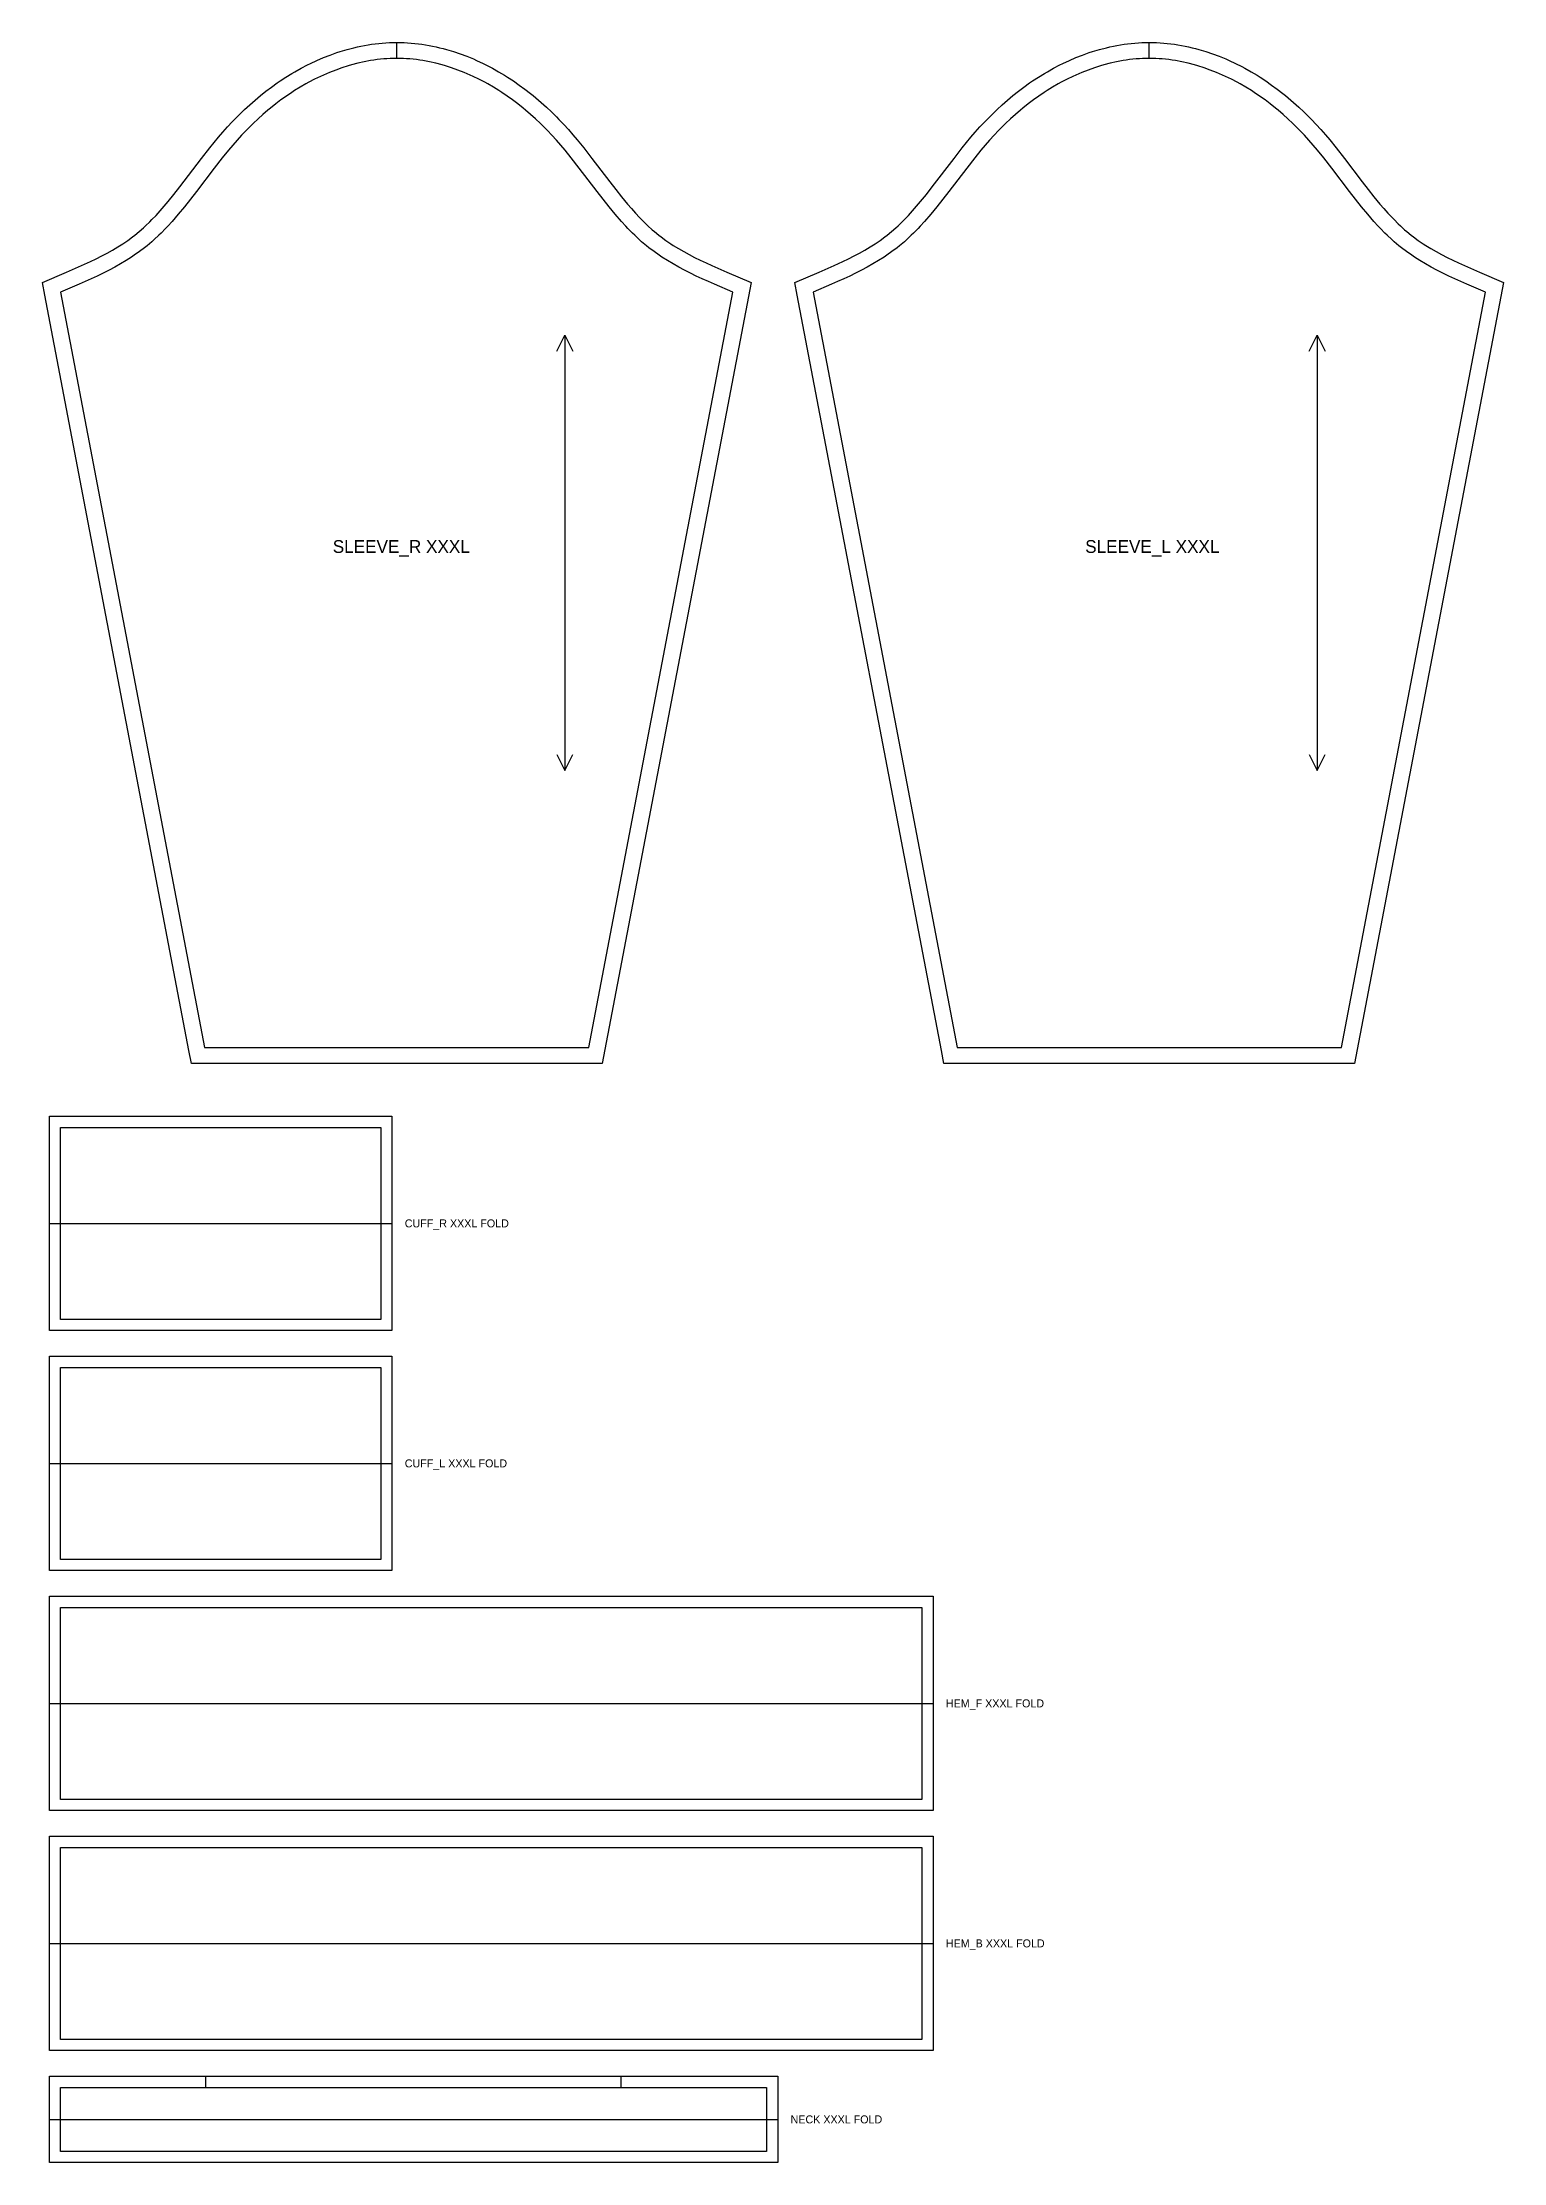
# Model space of a CAD drawing. Extents: x 24 to 1335, y 28 to 2055.
# Drawn here: x 24 to 936, y 28 to 1353 of the extents above; entities that cross this region are included whole.
import ezdxf

# ---------------------------------------------------------------- set-up
doc = ezdxf.new("R2010")
doc.units = 0
for name, color, linetype in [('CUT', 7, 'CONTINUOUS'), ('FOLD', 6, 'CONTINUOUS'), ('GRAIN', 3, 'CONTINUOUS'), ('NOTCH', 1, 'CONTINUOUS'), ('SEW', 5, 'CONTINUOUS'), ('TEXT', 2, 'CONTINUOUS')]:
    doc.layers.add(name, color=color, linetype=linetype)

msp = doc.modelspace()

# ---------------------------------------------------------------- linework, layer by layer
at = {"layer": 'CUT'}
for points in [[(25.177, 1195.127), (23.665, 1203.059), (38.761, 1209.466), (44.417, 1211.923), (48.131, 1213.581), (53.602, 1216.117), (57.173, 1217.85), (60.674, 1219.625), (64.099, 1221.449), (67.442, 1223.327), (70.697, 1225.265), (73.857, 1227.271), (76.919, 1229.349), (79.877, 1231.507), (81.317, 1232.619), (84.087, 1234.881), (86.798, 1237.257), (88.133, 1238.486), (90.766, 1241.022), (92.066, 1242.328), (94.634, 1245.011), (95.904, 1246.387), (98.42, 1249.204), (102.144, 1253.579), (105.825, 1258.112), (109.484, 1262.779), (123.06, 1280.62), (128.217, 1287.218), (130.87, 1290.505), (133.585, 1293.774), (136.368, 1297.015), (139.25, 1300.244), (142.225, 1303.443), (143.739, 1305.019), (146.819, 1308.122), (149.968, 1311.158), (153.186, 1314.122), (156.473, 1317.01), (159.829, 1319.82), (163.255, 1322.547), (166.749, 1325.188), (170.312, 1327.738), (172.119, 1328.979), (175.785, 1331.386), (179.519, 1333.694), (181.412, 1334.808), (185.248, 1336.958), (189.152, 1338.997), (191.129, 1339.974), (195.134, 1341.84), (199.204, 1343.586), (203.334, 1345.204), (207.525, 1346.691), (209.643, 1347.384), (213.919, 1348.663), (218.245, 1349.795), (220.426, 1350.304), (222.618, 1350.774), (224.82, 1351.203), (227.032, 1351.591), (229.253, 1351.937), (231.483, 1352.24), (233.72, 1352.499), (235.965, 1352.712), (238.216, 1352.881), (240.472, 1353.002), (242.734, 1353.075), (245, 1353.1), (247.266, 1353.075), (249.528, 1353.002), (251.784, 1352.881), (254.035, 1352.712), (256.28, 1352.499), (258.517, 1352.24), (260.747, 1351.937), (262.968, 1351.591), (265.18, 1351.203), (267.382, 1350.774), (269.574, 1350.304), (271.755, 1349.795), (273.924, 1349.248), (276.081, 1348.663), (280.357, 1347.384), (284.578, 1345.964), (288.739, 1344.411), (292.839, 1342.728), (294.866, 1341.84), (298.871, 1339.974), (302.808, 1337.992), (304.752, 1336.958), (308.588, 1334.808), (312.356, 1332.553), (314.215, 1331.386), (317.881, 1328.979), (321.478, 1326.475), (325.007, 1323.879), (328.467, 1321.194), (330.171, 1319.82), (333.527, 1317.01), (336.814, 1314.122), (338.432, 1312.649), (341.615, 1309.649), (344.73, 1306.579), (346.261, 1305.019), (349.271, 1301.851), (352.211, 1298.623), (355.032, 1295.398), (357.78, 1292.142), (361.783, 1287.218), (366.94, 1280.62), (378.079, 1265.952), (381.734, 1261.21), (385.398, 1256.585), (389.092, 1252.102), (391.58, 1249.204), (394.096, 1246.387), (396.645, 1243.658), (397.934, 1242.328), (400.544, 1239.741), (401.867, 1238.486), (404.55, 1236.056), (405.913, 1234.881), (408.683, 1232.619), (410.123, 1231.507), (413.081, 1229.349), (416.143, 1227.271), (417.711, 1226.259), (420.919, 1224.288), (424.219, 1222.38), (427.604, 1220.531), (431.068, 1218.732), (434.604, 1216.979), (438.207, 1215.264), (441.869, 1213.581), (445.583, 1211.923), (451.239, 1209.466), (466.335, 1203.059), (373.273, 715), (116.727, 715), (115.177, 723.127)], [(495.177, 1195.127), (493.665, 1203.059), (508.761, 1209.466), (514.417, 1211.923), (518.131, 1213.581), (523.602, 1216.117), (527.173, 1217.85), (530.674, 1219.625), (534.099, 1221.449), (537.442, 1223.327), (540.697, 1225.265), (543.857, 1227.271), (546.919, 1229.349), (549.877, 1231.507), (551.317, 1232.619), (554.087, 1234.881), (556.798, 1237.257), (558.133, 1238.486), (560.766, 1241.022), (562.066, 1242.328), (564.634, 1245.011), (565.904, 1246.387), (568.42, 1249.204), (572.144, 1253.579), (575.825, 1258.112), (579.484, 1262.779), (593.06, 1280.62), (598.217, 1287.218), (600.87, 1290.505), (603.585, 1293.774), (606.368, 1297.015), (609.25, 1300.244), (612.225, 1303.443), (613.739, 1305.019), (616.819, 1308.122), (619.968, 1311.158), (623.186, 1314.122), (626.473, 1317.01), (629.829, 1319.82), (633.255, 1322.547), (636.749, 1325.188), (640.312, 1327.738), (642.119, 1328.979), (645.785, 1331.386), (649.519, 1333.694), (651.412, 1334.808), (655.248, 1336.958), (659.152, 1338.997), (661.129, 1339.974), (665.134, 1341.84), (669.204, 1343.586), (673.334, 1345.204), (677.525, 1346.691), (679.643, 1347.384), (683.919, 1348.663), (688.245, 1349.795), (690.426, 1350.304), (692.618, 1350.774), (694.82, 1351.203), (697.032, 1351.591), (699.253, 1351.937), (701.483, 1352.24), (703.72, 1352.499), (705.965, 1352.712), (708.216, 1352.881), (710.472, 1353.002), (712.734, 1353.075), (715, 1353.1), (717.266, 1353.075), (719.528, 1353.002), (721.784, 1352.881), (724.035, 1352.712), (726.28, 1352.499), (728.517, 1352.24), (730.747, 1351.937), (732.968, 1351.591), (735.18, 1351.203), (737.382, 1350.774), (739.574, 1350.304), (741.755, 1349.795), (743.924, 1349.248), (746.081, 1348.663), (750.357, 1347.384), (754.578, 1345.964), (758.739, 1344.411), (762.839, 1342.728), (764.866, 1341.84), (768.871, 1339.974), (772.808, 1337.992), (774.752, 1336.958), (778.588, 1334.808), (782.356, 1332.553), (784.215, 1331.386), (787.881, 1328.979), (791.478, 1326.475), (795.007, 1323.879), (798.467, 1321.194), (800.171, 1319.82), (803.527, 1317.01), (806.814, 1314.122), (808.432, 1312.649), (811.615, 1309.649), (814.73, 1306.579), (816.261, 1305.019), (819.271, 1301.851), (822.211, 1298.623), (825.032, 1295.398), (827.78, 1292.142), (831.783, 1287.218), (836.94, 1280.62), (848.079, 1265.952), (851.734, 1261.21), (855.398, 1256.585), (859.092, 1252.102), (861.58, 1249.204), (864.096, 1246.387), (866.645, 1243.658), (867.934, 1242.328), (870.544, 1239.741), (871.867, 1238.486), (874.55, 1236.056), (875.913, 1234.881), (878.683, 1232.619), (880.123, 1231.507), (883.081, 1229.349), (886.143, 1227.271), (887.711, 1226.259), (890.919, 1224.288), (894.219, 1222.38), (897.604, 1220.531), (901.068, 1218.732), (904.604, 1216.979), (908.207, 1215.264), (911.869, 1213.581), (915.583, 1211.923), (921.239, 1209.466), (936.335, 1203.059), (843.273, 715), (586.727, 715), (585.177, 723.127)], [(28, 682), (242, 682), (242, 548), (28, 548)], [(28, 532), (242, 532), (242, 398), (28, 398)], [(28, 382), (580, 382), (580, 248), (28, 248)], [(28, 232), (580, 232), (580, 98), (28, 98)], [(28, 82), (483, 82), (483, 28), (28, 28)]]:
    msp.add_lwpolyline(points, close=True, dxfattribs=at)
at = {"layer": 'FOLD'}
for points in [[(28, 615), (242, 615)], [(28, 465), (242, 465)], [(28, 315), (580, 315)], [(28, 165), (580, 165)], [(28, 55), (483, 55)]]:
    msp.add_lwpolyline(points, dxfattribs=at)
at = {"layer": 'GRAIN'}
for points in [[(345, 1160.032), (350, 1170.032), (355, 1160.032)], [(350, 1170.032), (350, 898.068)], [(815, 1160.032), (820, 1170.032), (825, 1160.032)], [(820, 1170.032), (820, 898.068)], [(345, 908.068), (350, 898.068), (355, 908.068)], [(815, 908.068), (820, 898.068), (825, 908.068)]]:
    msp.add_lwpolyline(points, dxfattribs=at)
at = {"layer": 'NOTCH'}
for points in [[(245, 1343.1), (245, 1353.1)], [(715, 1343.1), (715, 1353.1)], [(125.758, 75), (125.758, 82)], [(385.242, 75), (385.242, 82)]]:
    msp.add_lwpolyline(points, dxfattribs=at)
at = {"layer": 'SEW'}
for points in [[(35, 1197), (125, 725), (365, 725), (455, 1197), (443.459, 1201.936), (439.643, 1203.618), (435.855, 1205.333), (432.1, 1207.088), (428.385, 1208.891), (424.718, 1210.75), (421.105, 1212.674), (417.553, 1214.669), (414.068, 1216.745), (410.657, 1218.91), (408.982, 1220.027), (405.695, 1222.339), (402.5, 1224.759), (400.964, 1225.991), (397.959, 1228.535), (396.489, 1229.846), (393.608, 1232.538), (392.195, 1233.919), (389.421, 1236.743), (388.058, 1238.185), (385.376, 1241.124), (381.448, 1245.654), (377.614, 1250.307), (373.85, 1255.059), (370.131, 1259.882), (359.012, 1274.525), (353.965, 1280.983), (350.088, 1285.753), (347.446, 1288.883), (344.75, 1291.965), (341.949, 1295.04), (339.086, 1298.053), (337.631, 1299.535), (334.675, 1302.449), (331.657, 1305.293), (328.578, 1308.064), (325.438, 1310.758), (323.846, 1312.075), (320.615, 1314.647), (317.325, 1317.133), (313.976, 1319.531), (310.567, 1321.836), (308.841, 1322.953), (305.344, 1325.113), (301.79, 1327.173), (299.991, 1328.164), (296.35, 1330.066), (292.653, 1331.858), (290.783, 1332.712), (287, 1334.334), (283.169, 1335.835), (279.286, 1337.213), (275.359, 1338.461), (273.38, 1339.035), (269.395, 1340.078), (265.378, 1340.977), (261.334, 1341.725), (259.304, 1342.041), (257.269, 1342.318), (255.231, 1342.554), (253.188, 1342.748), (251.144, 1342.901), (249.097, 1343.011), (247.049, 1343.078), (245, 1343.1), (242.951, 1343.078), (240.903, 1343.011), (238.856, 1342.901), (236.812, 1342.748), (234.769, 1342.554), (232.731, 1342.318), (230.696, 1342.041), (228.666, 1341.725), (224.622, 1340.977), (220.605, 1340.078), (216.62, 1339.035), (214.641, 1338.461), (210.714, 1337.213), (206.831, 1335.835), (203, 1334.334), (199.217, 1332.712), (197.347, 1331.858), (193.65, 1330.066), (190.009, 1328.164), (188.21, 1327.173), (184.656, 1325.113), (181.159, 1322.953), (179.433, 1321.836), (176.024, 1319.531), (172.675, 1317.133), (169.385, 1314.647), (166.154, 1312.075), (164.562, 1310.758), (161.422, 1308.064), (158.343, 1305.293), (155.325, 1302.449), (152.369, 1299.535), (150.914, 1298.053), (148.051, 1295.04), (145.25, 1291.965), (142.554, 1288.883), (139.912, 1285.753), (136.035, 1280.983), (130.988, 1274.525), (119.869, 1259.882), (116.15, 1255.059), (112.386, 1250.307), (108.552, 1245.654), (104.624, 1241.124), (101.942, 1238.185), (100.579, 1236.743), (97.805, 1233.919), (96.392, 1232.538), (93.511, 1229.846), (92.041, 1228.535), (89.036, 1225.991), (87.5, 1224.759), (84.305, 1222.339), (81.018, 1220.027), (79.343, 1218.91), (75.932, 1216.745), (72.447, 1214.669), (68.895, 1212.674), (65.282, 1210.75), (61.615, 1208.891), (57.9, 1207.088), (54.145, 1205.333), (50.357, 1203.618), (46.541, 1201.936)], [(505, 1197), (595, 725), (835, 725), (925, 1197), (913.459, 1201.936), (909.643, 1203.618), (905.855, 1205.333), (902.1, 1207.088), (898.385, 1208.891), (894.718, 1210.75), (891.105, 1212.674), (887.553, 1214.669), (884.068, 1216.745), (880.657, 1218.91), (878.982, 1220.027), (875.695, 1222.339), (872.5, 1224.759), (870.964, 1225.991), (867.959, 1228.535), (866.489, 1229.846), (863.608, 1232.538), (862.195, 1233.919), (859.421, 1236.743), (858.058, 1238.185), (855.376, 1241.124), (851.448, 1245.654), (847.614, 1250.307), (843.85, 1255.059), (840.131, 1259.882), (829.012, 1274.525), (823.965, 1280.983), (820.088, 1285.753), (817.446, 1288.883), (814.75, 1291.965), (811.949, 1295.04), (809.086, 1298.053), (807.631, 1299.535), (804.675, 1302.449), (801.657, 1305.293), (798.578, 1308.064), (795.438, 1310.758), (793.846, 1312.075), (790.615, 1314.647), (787.325, 1317.133), (783.976, 1319.531), (780.567, 1321.836), (778.841, 1322.953), (775.344, 1325.113), (771.79, 1327.173), (769.991, 1328.164), (766.35, 1330.066), (762.653, 1331.858), (760.783, 1332.712), (757, 1334.334), (753.169, 1335.835), (749.286, 1337.213), (745.359, 1338.461), (743.38, 1339.035), (739.395, 1340.078), (735.378, 1340.977), (731.334, 1341.725), (729.304, 1342.041), (727.269, 1342.318), (725.231, 1342.554), (723.188, 1342.748), (721.144, 1342.901), (719.097, 1343.011), (717.049, 1343.078), (715, 1343.1), (712.951, 1343.078), (710.903, 1343.011), (708.856, 1342.901), (706.812, 1342.748), (704.769, 1342.554), (702.731, 1342.318), (700.696, 1342.041), (698.666, 1341.725), (694.622, 1340.977), (690.605, 1340.078), (686.62, 1339.035), (684.641, 1338.461), (680.714, 1337.213), (676.831, 1335.835), (673, 1334.334), (669.217, 1332.712), (667.347, 1331.858), (663.65, 1330.066), (660.009, 1328.164), (658.21, 1327.173), (654.656, 1325.113), (651.159, 1322.953), (649.433, 1321.836), (646.024, 1319.531), (642.675, 1317.133), (639.385, 1314.647), (636.154, 1312.075), (634.562, 1310.758), (631.422, 1308.064), (628.343, 1305.293), (625.325, 1302.449), (622.369, 1299.535), (620.914, 1298.053), (618.051, 1295.04), (615.25, 1291.965), (612.554, 1288.883), (609.912, 1285.753), (606.035, 1280.983), (600.988, 1274.525), (589.869, 1259.882), (586.15, 1255.059), (582.386, 1250.307), (578.552, 1245.654), (574.624, 1241.124), (571.942, 1238.185), (570.579, 1236.743), (567.805, 1233.919), (566.392, 1232.538), (563.511, 1229.846), (562.041, 1228.535), (559.036, 1225.991), (557.5, 1224.759), (554.305, 1222.339), (551.018, 1220.027), (549.343, 1218.91), (545.932, 1216.745), (542.447, 1214.669), (538.895, 1212.674), (535.282, 1210.75), (531.615, 1208.891), (527.9, 1207.088), (524.145, 1205.333), (520.357, 1203.618), (516.541, 1201.936)], [(35, 675), (235, 675), (235, 555), (35, 555)], [(35, 525), (235, 525), (235, 405), (35, 405)], [(35, 375), (573, 375), (573, 255), (35, 255)], [(35, 225), (573, 225), (573, 105), (35, 105)], [(35, 75), (476, 75), (476, 35), (35, 35)]]:
    msp.add_lwpolyline(points, close=True, dxfattribs=at)

# ---------------------------------------------------------------- texts
at = {"layer": 'TEXT'}
for s, height, p in [('SLEEVE_R XXXL', 8, (205, 1034.05)), ('SLEEVE_L XXXL', 8, (675, 1034.05)), ('CUFF_R XXXL FOLD', 5, (250, 612.5)), ('CUFF_L XXXL FOLD', 5, (250, 462.5)), ('HEM_F XXXL FOLD', 5, (588, 312.5)), ('HEM_B XXXL FOLD', 5, (588, 162.5)), ('NECK XXXL FOLD', 5, (491, 52.5))]:
    msp.add_text(s, height=height, dxfattribs=at).set_placement(p)

doc.saveas('drawing.dxf')
